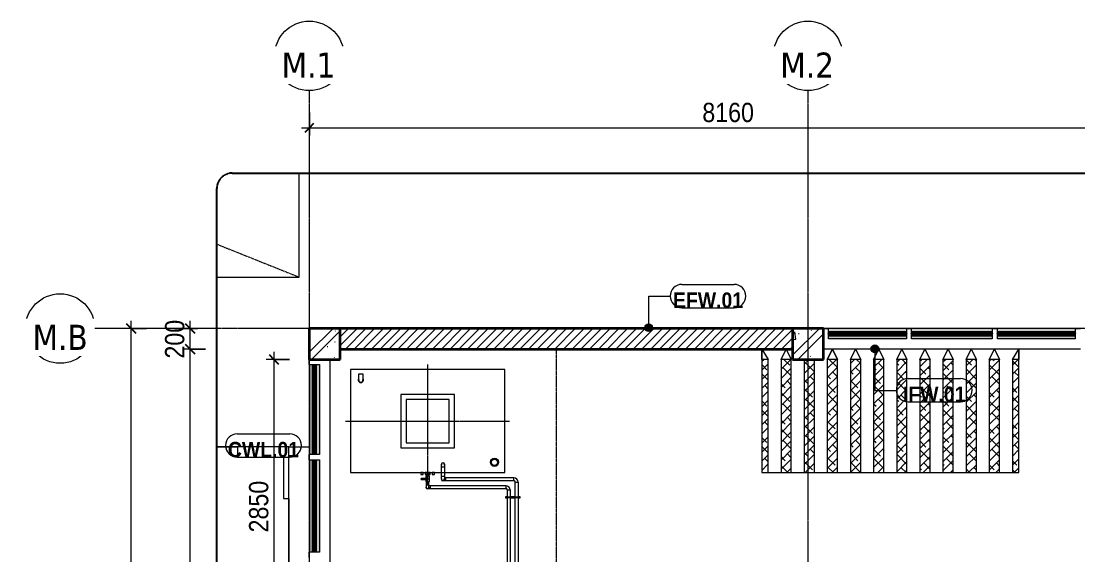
# Model space of a CAD drawing. Header units: millimetres. Extents: x 68650 to 268645, y -2410 to 17645.
# Drawn here: x 68650 to 78928, y 12188 to 17376 of the extents above; entities that cross this region are included whole.
import ezdxf

# ---------------------------------------------------------------- set-up
doc = ezdxf.new("R2010")
doc.units = ezdxf.units.MM
for name, pattern in [('Dash', [6, 3, -3]), ('Dash - Tight', [4.5, 3, -1.5]), ('Grid Line', [22.225, 12.7, -3.175, 3.175, -3.175]), ('Hidden', [7.14375, 4.7625, -2.38125]), ('IMPORT-CENTER2', [28.575, 19.05, -3.175, 3.175, -3.175])]:
    doc.linetypes.add(name, pattern=pattern)
for name, color, linetype, lineweight in [('A-ANNO-DIMS', 211, 'Continuous', 9), ('A-ANNO-DIMS-75', 211, 'Continuous', 9), ('A-ANNO-NOTE', 131, 'Continuous', 9), ('A-DETL-GENF-1', 92, 'Dash - Tight', 18), ('A-DETL-GENF-2', 92, 'Hidden', 25), ('A-FLOR', 192, 'Continuous', 18), ('A-FLOR-OVHD', 1, 'Dash', 18), ('A-GLAZ-CWMG', 51, 'Continuous', 18), ('A-GLAZ-CWMG-1', 51, 'Continuous', 35), ('A-WALL', 113, 'Continuous', 18), ('A-WALL-1', 113, 'Continuous', 35), ('A-WALL-PATT-1', 111, 'Continuous', 18), ('C-PRKG', 70, 'Continuous', 18), ('C-PRKG-HDLN', 70, 'Dash', 18), ('G-IMPT', 8, 'Continuous', 18), ('G-IMPT-1', 8, 'IMPORT-CENTER2', 18), ('M-EQPM', 50, 'Continuous', 18), ('S-COLS', 52, 'Continuous', 18), ('S-COLS-1', 52, 'Continuous', 35), ('S-GRID-1', 1, 'Grid Line', 9), ('S-GRID-IDEN', 1, 'Continuous', 9)]:
    doc.layers.add(name, color=color, linetype=linetype, lineweight=lineweight)
doc.styles.add('Arial_B', font='arialbd.ttf', dxfattribs={"width": 0.9, "height": 150})
doc.styles.add('Tahoma_B', font='tahomabd.ttf', dxfattribs={"height": 243.75})
doc.styles.add('UTM Avo', font='', dxfattribs={"width": 0.9, "height": 187.5})
doc.styles.get('UTM Avo').set_extended_font_data('UTM Avo')
doc.dimstyles.new('1_Dim_chi_tiet_2_5', dxfattribs={"dimscale": 304.8, "dimtxt": 187.368928, "dimasz": 0.295276, "dimexe": 0.246063, "dimexo": 0.0625, "dimgap": 0.024606, "dimtad": 1, "dimdec": 0, "dimrnd": 5, "dimzin": 0, "dimdsep": 46, "dimtxsty": 'UTM Avo', "dimblk1": 'OBLIQUE', "dimblk2": 'OBLIQUE', "dimsah": 1, "dimcen": 0.09, "dimdle": 0.246063, "dimazin": 0, "dimtfac": 1, "dimtdec": 4, "dimtix": 1, "dimtmove": 0, "dimatfit": 3, "dimfxl": 0.492126, "dimfxlon": 1, "dimtvp": 1, "dimtolj": 1, "dimtzin": 0, "dimarcsym": 2})
pattern_1 = [(45, (0, 0), (-44.19417, 44.19417), []), (135, (0, 0), (-132.58252, 44.19417), [156.25, -93.75])]

# ---------------------------------------------------------------- blocks, each defined once
blk = doc.blocks.new('BAI XE PCCC - BAI XE PCCC-1475173-TKCS_NHÀ MÁY PHÁT ĐIỆN - MẶT BẰNG COTE _1_000')
at = {"layer": 'C-PRKG'}
for p, q in [((15000, 0), (15000, 1010)), ((14200, 0), (15000, 0))]:
    blk.add_line(p, q, dxfattribs=at)
at = {"layer": 'C-PRKG-HDLN'}
blk.add_line((14200, 320), (15000, 0), dxfattribs=at)
blk = doc.blocks.new('M_Concrete-Rectangular-Column2 - 300x300-2223046-TKCS_NHÀ MÁY PHÁT ĐIỆN - MẶT BẰNG COTE _1_000')
at = {"layer": 'S-COLS'}
h = blk.add_hatch(dxfattribs=at)
h.set_pattern_fill('FP_2', color=256, style=0, pattern_type=2)
h.set_pattern_definition([(320, (-14238.23, 71602.56), (-47.8174, -546.5526), [57.15, -628.65]), (265, (-14238.2, 71602.56), (573.17, 105.7283), [45.72, -502.92]), (10.451, (-14242.2, 71557), (525.35, -440.8275), [48.57, -534.27]), (316.184, (-14085.8, 71602.56), (-126.1284, -813.2367), [85.725, -942.975]), (6.636, (-14096.3, 71534.8), (742.283, -712.207), [72.855, -801.405]), (261.184, (-14085.8, 71602.6), (742.276, -712.215), [68.58, -754.38]), (291, (-14123.93, 71526.36), (-306.796, -454.8433), [57.15, -628.65]), (236, (-14123.9, 71526.36), (552.564, -185.4063), [45.72, -502.92]), (341.451, (-14149.5, 71488.46), (245.764, -640.251), [48.57, -534.27]), (307.5, (-14238.23, 71602.56), (253.66504, -9.26637), [5.029, -491.795, 5.029, -1010.336]), (307.5, (-14238.23, 71602.56), (253.66504, -9.26637), [-501.853, -505.511, 5.029, -499.796]), (277.5, (-14238.23, 71602.56), (300.5414, -200.4594), [5.029, -286.055, 5.029, -672.77]), (277.5, (-14238.23, 71602.56), (300.5414, -200.4594), [-296.113, -480.365, 5.029, -187.376]), (237.5, (-14238.23, 71772.5), (-17.18643, -406.77284), [5.029, -185.471, 5.029, -589.331, -788.67]), (237.5, (-14238.23, 71772.5), (-17.18643, -406.77284), [-784.86, 5.029, -783.641]), (227.5, (-14238.23, 71848.7), (76.2803, -444.388), [5.029, -242.621, 5.029, -389.687, -560.07]), (227.5, (-14238.23, 71848.7), (76.2803, -444.388), [-642.366, 5.029, -555.041]), (315, (-14238.23, 71602.56), (188.5854, 188.5854), []), (315, (-13952.48, 71602.56), (188.5854, 188.5854), [])])
h.paths.add_polyline_path([(-150, 150), (-150, -150), (150, -150), (150, 150)])
at = {"layer": 'S-COLS-1'}
for p, q in [((150, 150), (-150, 150)), ((-150, 150), (-150, -150)), ((150, -150), (150, 150)), ((-150, -150), (150, -150))]:
    blk.add_line(p, q, dxfattribs=at)
blk = doc.blocks.new('M_Concrete-Rectangular-Column2 - 300x300-V3-TKCS_NHÀ MÁY PHÁT ĐIỆN - MẶT BẰNG COTE _1_000')
at = {"layer": 'S-COLS'}
h = blk.add_hatch(dxfattribs=at)
h.set_pattern_fill('FP_5', color=256, style=0, pattern_type=2)
h.set_pattern_definition([(320, (-14238.23, 76302.56), (-47.8174, -546.5526), [57.15, -628.65]), (265, (-14238.2, 76302.56), (573.17, 105.7283), [45.72, -502.92]), (10.451, (-14242.2, 76257), (525.35, -440.8275), [48.57, -534.27]), (316.184, (-14085.8, 76302.56), (-126.1284, -813.2367), [85.725, -942.975]), (6.636, (-14096.3, 76234.8), (742.283, -712.2074), [72.855, -801.405]), (261.184, (-14085.8, 76302.6), (742.276, -712.215), [68.58, -754.38]), (291, (-14123.93, 76226.36), (-306.796, -454.8433), [57.15, -628.65]), (236, (-14123.9, 76226.36), (552.5638, -185.4063), [45.72, -502.92]), (341.451, (-14149.5, 76188.46), (245.764, -640.2512), [48.57, -534.27]), (307.5, (-14238.23, 76302.56), (253.66504, -9.26637), [5.029, -491.795, 5.029, -1010.336]), (307.5, (-14238.23, 76302.56), (253.66504, -9.26637), [-501.853, -505.511, 5.029, -499.796]), (277.5, (-14238.23, 76302.56), (300.5414, -200.4594), [5.029, -286.055, 5.029, -672.77]), (277.5, (-14238.23, 76302.56), (300.5414, -200.4594), [-296.113, -480.365, 5.029, -187.376]), (237.5, (-14238.23, 76472.5), (-17.18643, -406.77284), [5.029, -185.471, 5.029, -589.331, -788.67]), (237.5, (-14238.23, 76472.5), (-17.18643, -406.77284), [-784.86, 5.029, -783.641]), (227.5, (-14238.23, 76548.7), (76.2803, -444.388), [5.029, -242.621, 5.029, -389.687, -560.07]), (227.5, (-14238.23, 76548.7), (76.2803, -444.388), [-642.366, 5.029, -555.041]), (315, (-14238.23, 76302.56), (188.5854, 188.5854), []), (315, (-13952.48, 76302.56), (188.5854, 188.5854), [])])
h.paths.add_polyline_path([(-150, 150), (-150, -150), (150, -150), (150, 150)])
at = {"layer": 'S-COLS-1'}
for p, q in [((150, 150), (-150, 150)), ((-150, 150), (-150, -150)), ((150, -150), (150, 150)), ((-150, -150), (150, -150))]:
    blk.add_line(p, q, dxfattribs=at)
blk = doc.blocks.new('Rectangular Mullion - 50 x 100mm-V11-TKCS_NHÀ MÁY PHÁT ĐIỆN - MẶT BẰNG COTE _1_000')
at = {"layer": 'A-GLAZ-CWMG'}
h = blk.add_hatch(color=256, dxfattribs=at)
h.paths.add_polyline_path([(71553, 12213), (71553, 13113), (71524, 13113), (71524, 12213)])
h.paths.add_polyline_path([(71482, 12213), (71482, 13113), (71453, 13113), (71453, 12213)])
for p, q in [((71453, 13113), (71482, 13113)), ((71453, 13113), (71453, 12213)), ((71524, 13113), (71553, 13113)), ((71553, 13113), (71553, 12213)), ((71482, 12213), (71453, 12213)), ((71553, 12213), (71524, 12213))]:
    blk.add_line(p, q, dxfattribs=at)
blk = doc.blocks.new('Rectangular Mullion - MULLION LA SACH-2333351-TKCS_NHÀ MÁY PHÁT ĐIỆN - MẶT BẰNG COTE _1_000')
at = {"layer": 'A-GLAZ-CWMG'}
for p, q in [((71504, 10063), (71517, 10063)), ((71517, 10063), (71517, 10063)), ((71517, 10063), (71524, 10063)), ((71517, 9163), (71517, 10063)), ((71524, 9163), (71524, 10063)), ((71517, 9163), (71504, 9163)), ((71524, 9163), (71517, 9163)), ((71517, 9163), (71517, 9163))]:
    blk.add_line(p, q, dxfattribs=at)
blk = doc.blocks.new('Rectangular Mullion - MULLION LA SACH-V13-TKCS_NHÀ MÁY PHÁT ĐIỆN - MẶT BẰNG COTE _1_000')
at = {"layer": 'A-GLAZ-CWMG'}
blk.add_hatch(color=256, dxfattribs=at).paths.add_polyline_path([(71504, 9163), (71504, 10063), (71502, 10063), (71502, 9163)])
for p, q in [((71482, 10063), (71482, 10063)), ((71482, 10063), (71502, 10063)), ((71482, 9163), (71482, 10063)), ((71482, 9163), (71482, 10063)), ((71502, 9163), (71482, 9163)), ((71482, 9163), (71482, 9163))]:
    blk.add_line(p, q, dxfattribs=at)
at = {"layer": 'A-GLAZ-CWMG-1'}
for p, q in [((71504, 10063), (71502, 10063)), ((71502, 10063), (71502, 9163)), ((71504, 9163), (71504, 10063)), ((71502, 9163), (71504, 9163))]:
    blk.add_line(p, q, dxfattribs=at)
blk = doc.blocks.new('Rectangular Mullion - 50 x 100mm-V14-TKCS_NHÀ MÁY PHÁT ĐIỆN - MẶT BẰNG COTE _1_000')
at = {"layer": 'A-GLAZ-CWMG'}
h = blk.add_hatch(color=256, dxfattribs=at)
h.paths.add_polyline_path([(71524, 11288), (71553, 11288), (71553, 12163), (71524, 12163), (71524, 11562)])
h.paths.add_polyline_path([(71482, 11288), (71482, 12163), (71453, 12163), (71453, 11288)])
for p, q in [((71453, 12163), (71482, 12163)), ((71453, 12163), (71453, 11288)), ((71524, 12163), (71553, 12163)), ((71553, 12163), (71553, 11288)), ((71482, 11288), (71453, 11288)), ((71553, 11288), (71524, 11288))]:
    blk.add_line(p, q, dxfattribs=at)
blk = doc.blocks.new('Rectangular Mullion - MULLION LA SACH-2333350-TKCS_NHÀ MÁY PHÁT ĐIỆN - MẶT BẰNG COTE _1_000')
at = {"layer": 'A-GLAZ-CWMG'}
for p, q in [((71504, 9113), (71517, 9113)), ((71517, 9113), (71517, 9113)), ((71517, 9113), (71524, 9113)), ((71517, 8238), (71517, 9113)), ((71524, 8238), (71524, 9113)), ((71517, 8238), (71504, 8238)), ((71524, 8238), (71517, 8238)), ((71517, 8238), (71517, 8238))]:
    blk.add_line(p, q, dxfattribs=at)
blk = doc.blocks.new('Rectangular Mullion - MULLION LA SACH-V12-TKCS_NHÀ MÁY PHÁT ĐIỆN - MẶT BẰNG COTE _1_000')
at = {"layer": 'A-GLAZ-CWMG'}
blk.add_hatch(color=256, dxfattribs=at).paths.add_polyline_path([(71504, 8238), (71504, 9113), (71502, 9113), (71502, 8238)])
for p, q in [((71482, 9113), (71482, 9113)), ((71482, 9113), (71502, 9113)), ((71482, 8238), (71482, 9113)), ((71482, 8238), (71482, 9113)), ((71502, 8238), (71482, 8238)), ((71482, 8238), (71482, 8238))]:
    blk.add_line(p, q, dxfattribs=at)
at = {"layer": 'A-GLAZ-CWMG-1'}
for p, q in [((71504, 9113), (71502, 9113)), ((71502, 9113), (71502, 8238)), ((71504, 8238), (71504, 9113)), ((71502, 8238), (71504, 8238))]:
    blk.add_line(p, q, dxfattribs=at)
blk = doc.blocks.new('xe oto1 - xe oto-612721-TKCS_NHÀ MÁY PHÁT ĐIỆN - MẶT BẰNG COTE _1_000')
at = {"layer": 'C-PRKG'}
for p, q in [((-2000, 5000), (-2500, 5000)), ((-2500, 5000), (-2500, 4500)), ((-2500, 5000), (-2500, 0)), ((-1800, 5000), (-2500, 5000)), ((-2450, 4500), (-2450, 4950)), ((-2450, 4950), (-2000, 4950)), ((-2000, 4950), (-2000, 5000)), ((-2500, 4500), (-2450, 4500)), ((-2500, 500), (-2500, 4500)), ((-2500, 4500), (-2500, 500)), ((-2050, 4170), (-2050, 4050)), ((-2050, 4170), (-2050, 4050)), ((-1800, 4050), (-2300, 4050)), ((-2300, 4050), (-2300, 3950)), ((-2300, 4000), (-2380, 4000)), ((-2300, 4000), (-2380, 4000)), ((-2300, 3950), (-1800, 3950)), ((-2050, 3950), (-2050, 3820)), ((-2050, 3950), (-2050, 3820)), ((-2450, 500), (-2500, 500)), ((-2500, 500), (-2500, 0)), ((-2450, 100), (-2450, 500)), ((-2500, 0), (-2000, 0)), ((-2500, 0), (-1800, 0)), ((-2000, 100), (-2450, 100)), ((-2000, 0), (-2000, 100))]:
    blk.add_line(p, q, dxfattribs=at)
blk = doc.blocks.new('Rectangular Mullion - 50 x 100mm-2492467-TKCS_NHÀ MÁY PHÁT ĐIỆN - MẶT BẰNG COTE _1_000')
at = {"layer": 'A-GLAZ-CWMG'}
h = blk.add_hatch(color=256, dxfattribs=at)
h.paths.add_polyline_path([(77261, 14288), (77261, 14317), (76503, 14317), (76503, 14288)])
h.paths.add_polyline_path([(77261, 14359), (77261, 14388), (76503, 14388), (76503, 14359)])
for p, q in [((76503, 14359), (76503, 14388)), ((77261, 14388), (76503, 14388)), ((76503, 14288), (76503, 14317)), ((77261, 14288), (76503, 14288)), ((77261, 14388), (77261, 14359)), ((77261, 14317), (77261, 14288))]:
    blk.add_line(p, q, dxfattribs=at)
blk = doc.blocks.new('Rectangular Mullion - 50 x 100mm-2492468-TKCS_NHÀ MÁY PHÁT ĐIỆN - MẶT BẰNG COTE _1_000')
at = {"layer": 'A-GLAZ-CWMG'}
h = blk.add_hatch(color=256, dxfattribs=at)
h.paths.add_polyline_path([(78094, 14288), (78094, 14317), (77311, 14317), (77311, 14288), (77937, 14288)])
h.paths.add_polyline_path([(77937, 14359), (78094, 14359), (78094, 14388), (77311, 14388), (77311, 14359)])
for p, q in [((77311, 14359), (77311, 14388)), ((78094, 14388), (77311, 14388)), ((77311, 14288), (77311, 14317)), ((78094, 14288), (77311, 14288)), ((78094, 14388), (78094, 14359)), ((78094, 14317), (78094, 14288))]:
    blk.add_line(p, q, dxfattribs=at)
blk = doc.blocks.new('Rectangular Mullion - MULLION LA SACH-2492469-TKCS_NHÀ MÁY PHÁT ĐIỆN - MẶT BẰNG COTE _1_000')
at = {"layer": 'A-GLAZ-CWMG'}
for p, q in [((76503, 14323), (76503, 14337)), ((76503, 14317), (76503, 14323)), ((76503, 14323), (76503, 14323)), ((76503, 14323), (77261, 14323)), ((76503, 14317), (77261, 14317)), ((77261, 14337), (77261, 14323)), ((77261, 14323), (77261, 14323)), ((77261, 14323), (77261, 14317))]:
    blk.add_line(p, q, dxfattribs=at)
blk = doc.blocks.new('Rectangular Mullion - MULLION LA SACH-2492470-TKCS_NHÀ MÁY PHÁT ĐIỆN - MẶT BẰNG COTE _1_000')
at = {"layer": 'A-GLAZ-CWMG'}
for p, q in [((77311, 14323), (77311, 14337)), ((77311, 14317), (77311, 14323)), ((77311, 14323), (77311, 14323)), ((77311, 14323), (78094, 14323)), ((77311, 14317), (78094, 14317)), ((78094, 14337), (78094, 14323)), ((78094, 14323), (78094, 14323)), ((78094, 14323), (78094, 14317))]:
    blk.add_line(p, q, dxfattribs=at)
blk = doc.blocks.new('Rectangular Mullion - MULLION LA SACH-V18-TKCS_NHÀ MÁY PHÁT ĐIỆN - MẶT BẰNG COTE _1_000')
at = {"layer": 'A-GLAZ-CWMG'}
blk.add_hatch(color=256, dxfattribs=at).paths.add_polyline_path([(77261, 14337), (77261, 14339), (76503, 14339), (76503, 14337)])
for p, q in [((76503, 14359), (77261, 14359)), ((76503, 14359), (77261, 14359)), ((76503, 14339), (76503, 14359)), ((76503, 14359), (76503, 14359)), ((77261, 14359), (77261, 14359)), ((77261, 14359), (77261, 14339))]:
    blk.add_line(p, q, dxfattribs=at)
at = {"layer": 'A-GLAZ-CWMG-1'}
for p, q in [((77261, 14339), (76503, 14339)), ((76503, 14339), (76503, 14337)), ((76503, 14337), (77261, 14337)), ((77261, 14337), (77261, 14339))]:
    blk.add_line(p, q, dxfattribs=at)
blk = doc.blocks.new('Rectangular Mullion - MULLION LA SACH-V19-TKCS_NHÀ MÁY PHÁT ĐIỆN - MẶT BẰNG COTE _1_000')
at = {"layer": 'A-GLAZ-CWMG'}
blk.add_hatch(color=256, dxfattribs=at).paths.add_polyline_path([(78094, 14337), (78094, 14339), (77311, 14339), (77311, 14337), (77937, 14337)])
for p, q in [((77311, 14359), (78094, 14359)), ((77311, 14359), (78094, 14359)), ((77311, 14339), (77311, 14359)), ((77311, 14359), (77311, 14359)), ((78094, 14359), (78094, 14359)), ((78094, 14359), (78094, 14339))]:
    blk.add_line(p, q, dxfattribs=at)
at = {"layer": 'A-GLAZ-CWMG-1'}
for p, q in [((78094, 14339), (77311, 14339)), ((77311, 14339), (77311, 14337)), ((77311, 14337), (78094, 14337)), ((78094, 14337), (78094, 14339))]:
    blk.add_line(p, q, dxfattribs=at)
blk = doc.blocks.new('TKCS_MAY PHAT DIEN_251105 - TKCS_XREF_260106_MAY PHAT DIEN_dwg_bon dau 2 m3 mb-2491701-TKCS_NHÀ MÁY PHÁT ĐIỆN - MẶT BẰNG COTE _1_000')
at = {"layer": 'G-IMPT'}
h = blk.add_hatch(dxfattribs=at)
h.set_pattern_fill('FP_12', color=256, style=0, pattern_type=2)
h.set_pattern_definition([(0, (60765.254, -105709.217), (7.938, 7.938), [7.938, -7.938])])
h.paths.add_polyline_path([(-44832, 15593), (-44832, 15613), (-44882, 15613), (-44882, 15593)])
at = {"layer": 'G-IMPT', "flags": 128}
for points in [[(-45607, 15613), (-44107, 15613), (-44107, 16613), (-45607, 16613)], [(-45117, 15853), (-44597, 15853), (-44597, 16373), (-45117, 16373)], [(-45067, 15903), (-44647, 15903), (-44647, 16323), (-45067, 16323)], [(-44902, 15613), (-44922, 15613), (-44922, 15593), (-44902, 15593)], [(-44832, 15613), (-44882, 15613), (-44882, 15593), (-44832, 15593)], [(-44792, 15613), (-44812, 15613), (-44812, 15593), (-44792, 15593)]]:
    blk.add_lwpolyline(points, close=True, dxfattribs=at)
blk.add_lwpolyline([(-45528, 16513), (-45528, 16573), (-45486, 16573), (-45486, 16513)], dxfattribs=at)
at = {"layer": 'G-IMPT'}
for radius in [40, 30]:
    blk.add_circle((-44207, 15713), radius, dxfattribs=at)
for radius, start, end in [(26, 143.8711, 36.1289), (21, 180, 0)]:
    blk.add_arc((-45507, 16513), radius, start, end, dxfattribs=at)
at = {"layer": 'G-IMPT-1'}
for p, q in [((-44857, 16663), (-44857, 15563)), ((-45657, 16113), (-44057, 16113))]:
    blk.add_line(p, q, dxfattribs=at)
blk = doc.blocks.new('TKCS_MAY PHAT DIEN_251105 - TKCS_XREF_260106_MAY PHAT DIEN_dwg_tieu am gio ra mb-V7-TKCS_NHÀ MÁY PHÁT ĐIỆN - MẶT BẰNG COTE _1_000')
at = {"layer": 'G-IMPT'}
h = blk.add_hatch(dxfattribs=at)
h.set_pattern_fill('FP_9', color=256, style=0, pattern_type=2)
h.set_pattern_definition(pattern_1)
h.paths.add_polyline_path([(-15524, 38967), (-15587, 38967), (-15587, 37867), (-15524, 37867)])
h = blk.add_hatch(dxfattribs=at)
h.set_pattern_fill('FP_9', color=256, style=0, pattern_type=2)
h.set_pattern_definition(pattern_1)
h.paths.add_polyline_path([(-15399, 38967), (-15399, 37867), (-15299, 37867), (-15299, 38967)])
h = blk.add_hatch(dxfattribs=at)
h.set_pattern_fill('FP_9', color=256, style=0, pattern_type=2)
h.set_pattern_definition(pattern_1)
h.paths.add_polyline_path([(-15171, 38967), (-15174, 38967), (-15174, 37867), (-15074, 37867), (-15074, 38967)])
h = blk.add_hatch(dxfattribs=at)
h.set_pattern_fill('FP_9', color=256, style=0, pattern_type=2)
h.set_pattern_definition(pattern_1)
h.paths.add_polyline_path([(-14849, 38967), (-14949, 38967), (-14949, 37867), (-14849, 37867)])
h = blk.add_hatch(dxfattribs=at)
h.set_pattern_fill('FP_9', color=256, style=0, pattern_type=2)
h.set_pattern_definition(pattern_1)
h.paths.add_polyline_path([(-14624, 38967), (-14724, 38967), (-14724, 37867), (-14624, 37867)])
h = blk.add_hatch(dxfattribs=at)
h.set_pattern_fill('FP_9', color=256, style=0, pattern_type=2)
h.set_pattern_definition(pattern_1)
h.paths.add_polyline_path([(-14399, 38967), (-14499, 38967), (-14499, 37867), (-14399, 37867)])
h = blk.add_hatch(dxfattribs=at)
h.set_pattern_fill('FP_9', color=256, style=0, pattern_type=2)
h.set_pattern_definition(pattern_1)
h.paths.add_polyline_path([(-14274, 38967), (-14274, 37867), (-14174, 37867), (-14174, 38967)])
h = blk.add_hatch(dxfattribs=at)
h.set_pattern_fill('FP_9', color=256, style=0, pattern_type=2)
h.set_pattern_definition(pattern_1)
h.paths.add_polyline_path([(-13949, 38967), (-14049, 38967), (-14049, 37867), (-13949, 37867)])
h = blk.add_hatch(dxfattribs=at)
h.set_pattern_fill('FP_9', color=256, style=0, pattern_type=2)
h.set_pattern_definition(pattern_1)
h.paths.add_polyline_path([(-13724, 38967), (-13824, 38967), (-13824, 37867), (-13724, 37867)])
h = blk.add_hatch(dxfattribs=at)
h.set_pattern_fill('FP_9', color=256, style=0, pattern_type=2)
h.set_pattern_definition(pattern_1)
h.paths.add_polyline_path([(-13499, 38967), (-13599, 38967), (-13599, 37867), (-13499, 37867)])
h = blk.add_hatch(dxfattribs=at)
h.set_pattern_fill('FP_9', color=256, style=0, pattern_type=2)
h.set_pattern_definition(pattern_1)
h.paths.add_polyline_path([(-13274, 38967), (-13374, 38967), (-13374, 37867), (-13274, 37867)])
h = blk.add_hatch(dxfattribs=at)
h.set_pattern_fill('FP_9', color=256, style=0, pattern_type=2)
h.set_pattern_definition(pattern_1)
h.paths.add_polyline_path([(-13087, 38967), (-13149, 38967), (-13149, 37867), (-13087, 37867)])
blk.add_line((-13599, 38967), (-13599, 37867), dxfattribs=at)
at = {"layer": 'G-IMPT', "flags": 128}
for points in [[(-15587, 38967), (-15587, 37867), (-15524, 37867), (-15524, 38967)], [(-15399, 38967), (-15399, 37867), (-15299, 37867), (-15299, 38967)], [(-15174, 38967), (-15174, 37867), (-15074, 37867), (-15074, 38967)], [(-14949, 38967), (-14949, 37867), (-14849, 37867), (-14849, 38967)], [(-14724, 38967), (-14724, 37867), (-14624, 37867), (-14624, 38967)], [(-14499, 38967), (-14499, 37867), (-14399, 37867), (-14399, 38967)], [(-14274, 38967), (-14274, 37867), (-14174, 37867), (-14174, 38967)], [(-14049, 38967), (-14049, 37867), (-13949, 37867), (-13949, 38967)], [(-13824, 38967), (-13824, 37867), (-13724, 37867), (-13724, 38967), (-13824, 38967), (-13824, 37867), (-13724, 37867), (-13724, 38967)], [(-13374, 38967), (-13374, 37867), (-13274, 37867), (-13274, 38967)], [(-13149, 38967), (-13149, 37867), (-13087, 37867), (-13087, 38967)], [(-13824, 37867), (-13774, 37767), (-13724, 37867), (-13774, 37767)]]:
    blk.add_lwpolyline(points, close=True, dxfattribs=at)
for points in [[(-13087, 37767), (-13087, 38967), (-15587, 38967), (-15587, 37767)], [(-13499, 37867), (-13499, 38967), (-13599, 38967), (-13599, 37867)], [(-13499, 37867), (-13499, 38967), (-13599, 38967)], [(-15524, 37867), (-15587, 37767), (-15587, 37867)], [(-15299, 37867), (-15349, 37767), (-15399, 37867)], [(-15074, 37867), (-15124, 37767), (-15174, 37867)], [(-14849, 37867), (-14899, 37767), (-14949, 37867)], [(-14624, 37867), (-14674, 37767), (-14724, 37867)], [(-14399, 37867), (-14449, 37767), (-14499, 37867)], [(-14174, 37867), (-14224, 37767), (-14274, 37867)], [(-13949, 37867), (-13999, 37767), (-14049, 37867)], [(-13274, 37867), (-13324, 37767), (-13374, 37867)], [(-13087, 37867), (-13087, 37767), (-13149, 37867)]]:
    blk.add_lwpolyline(points, dxfattribs=at)
blk = doc.blocks.new('TKCS_MAY PHAT DIEN_251105 - TKCS_XREF_260106_MAY PHAT DIEN_dwg_do od-2491702-TKCS_NHÀ MÁY PHÁT ĐIỆN - MẶT BẰNG COTE _1_000')
at = {"layer": 'G-IMPT'}
for p, q in [((-9117, 21087), (-9117, 21037)), ((-9101, 21037), (-9101, 21087))]:
    blk.add_line(p, q, dxfattribs=at)
at = {"layer": 'G-IMPT', "flags": 128}
for points in [[(-9101, 21114), (-9101, 21130), (-9117, 21130), (-9117, 21114)], [(-9117, 21010), (-9117, 20994), (-9101, 20994), (-9101, 21010)]]:
    blk.add_lwpolyline(points, dxfattribs=at)
for points in [[(-9105, 21122), (-9113, 21122), (-9113, 21079), (-9105, 21079)], [(-9113, 21002), (-9105, 21002), (-9105, 21045), (-9113, 21045)]]:
    blk.add_lwpolyline(points, close=True, dxfattribs=at)
blk = doc.blocks.new('TKCS_MAY PHAT DIEN_251105 - TKCS_XREF_260106_MAY PHAT DIEN_dwg-2491693-TKCS_NHÀ MÁY PHÁT ĐIỆN - MẶT BẰNG COTE _1_000')
at = {"layer": 'G-IMPT'}
for p, q in [((305246, 75867), (305246, 76012)), ((305273, 75985), (305246, 75985)), ((305273, 76012), (305273, 75867)), ((305050, 75877), (305109, 75877)), ((305050, 75864), (305109, 75864)), ((305096, 75912), (305096, 75896)), ((305109, 75806), (305109, 75912)), ((305123, 75912), (305123, 75896)), ((305273, 75894), (305246, 75894)), ((305286, 75854), (305286, 75881)), ((305136, 75804), (305136, 75777))]:
    blk.add_line(p, q, dxfattribs=at)
at = {"layer": 'G-IMPT', "flags": 128}
for points in [[(305091, 75864), (305091, 75844), (305128, 75844), (305128, 75896), (305091, 75896), (305091, 75877)], [(305268, 75854), (305949, 75854), (305949, 75881), (305273, 75881)], [(305096, 75844), (305096, 75817), (305123, 75817), (305123, 75844)], [(305123, 75790), (305123, 75817), (305096, 75817), (305096, 75790)], [(305118, 75777), (305872, 75777), (305872, 75804), (305123, 75804)], [(305885, 72375), (305885, 75763), (305912, 75763), (305912, 72375)], [(305962, 72452), (305962, 75840), (305989, 75840), (305989, 72452)]]:
    blk.add_lwpolyline(points, dxfattribs=at)
at = {"layer": 'G-IMPT'}
blk.add_circle((305109, 75870), 3.6, dxfattribs=at)
for centre, radius, start, end in [((305259, 76012), 16, 327.5383, 212.4617), ((305259, 76012), 13.5, 0, 180), ((305050, 75870), 6.6, 90, 270), ((305109, 75870), 6.6, 270, 90), ((305259, 75867), 16, 147.5383, 32.4617), ((305259, 75867), 13.5, 180, 0), ((305949, 75840), 40.5, 0, 90), ((305949, 75840), 13.5, 0, 90), ((305109, 75790), 15.9, 148.2117, 31.7883), ((305109, 75790), 13.5, 180, 0), ((305872, 75763), 40.5, 0, 90), ((305872, 75763), 13.5, 0, 90)]:
    blk.add_arc(centre, radius, start, end, dxfattribs=at)
at = {"rotation": 180}
blk.add_blockref('TKCS_MAY PHAT DIEN_251105 - TKCS_XREF_260106_MAY PHAT DIEN_dwg_tieu am gio ra mb-V7-TKCS_NHÀ MÁY PHÁT ĐIỆN - MẶT BẰNG COTE _1_000', (295273, 114899), dxfattribs=at)
blk.add_blockref('TKCS_MAY PHAT DIEN_251105 - TKCS_XREF_260106_MAY PHAT DIEN_dwg_bon dau 2 m3 mb-2491701-TKCS_NHÀ MÁY PHÁT ĐIỆN - MẶT BẰNG COTE _1_000', (349967, 60319))
at = {"extrusion": (0, 0, -1), "zscale": -1, "rotation": 270}
blk.add_blockref('TKCS_MAY PHAT DIEN_251105 - TKCS_XREF_260106_MAY PHAT DIEN_dwg_do od-2491702-TKCS_NHÀ MÁY PHÁT ĐIỆN - MẶT BẰNG COTE _1_000', (-327000, 66582), dxfattribs=at)
blk = doc.blocks.new('TKCS_MAY PHAT DIEN_251105 - MÁY PHÁT ĐIỂN-596403-TKCS_NHÀ MÁY PHÁT ĐIỆN - MẶT BẰNG COTE _1_000')
blk.add_blockref('TKCS_MAY PHAT DIEN_251105 - TKCS_XREF_260106_MAY PHAT DIEN_dwg-2491693-TKCS_NHÀ MÁY PHÁT ĐIỆN - MẶT BẰNG COTE _1_000', (-303959, -77332))
blk = doc.blocks.new('BORDER VIEW - BORDER VIEW-2360910-TKCS_NHÀ MÁY PHÁT ĐIỆN - MẶT BẰNG COTE _1_000')
at = {"layer": 'A-DETL-GENF-2'}
for p, q in [((150, 8510), (19955, 8510)), ((0, 150), (0, 8360))]:
    blk.add_line(p, q, dxfattribs=at)
blk.add_arc((150, 8360), 150, 90, 180, dxfattribs=at)
blk = doc.blocks.new('Grid - M_Grid Head - Circle-353313-TKCS_NHÀ MÁY PHÁT ĐIỆN - MẶT BẰNG COTE _1_000')
at = {"layer": 'S-GRID-IDEN'}
blk.add_circle((0, 0), 4.5, dxfattribs=at)
blk = doc.blocks.new('DIMBLOCK5-TKCS_NHÀ MÁY PHÁT ĐIỆN - MẶT BẰNG COTE _1_000')
at = {"layer": 'A-ANNO-DIMS-75'}
for p, q in [((71453, 16488), (71453, 16263)), ((71453, 16338), (71453, 16488)), ((79612, 16188), (79612, 16413)), ((71378, 16338), (79612, 16338)), ((79612, 16338), (79612, 16188))]:
    blk.add_line(p, q, dxfattribs=at)
at = {"layer": 'A-ANNO-DIMS-75', "lineweight": 25}
for p, q in [((71453, 16338), (71498, 16383)), ((79612, 16338), (79657, 16383)), ((71453, 16338), (71408, 16293)), ((79612, 16338), (79567, 16293))]:
    blk.add_line(p, q, dxfattribs=at)
at = {"layer": 'A-ANNO-DIMS-75', "color": 0, "insert": (75275, 16582), "char_height": 187.5, "width": 616.24, "attachment_point": 1, "line_spacing_factor": 1.110334, "style": 'UTM Avo'}
blk.add_mtext('8160', dxfattribs=at)
blk = doc.blocks.new('_Oblique')
at = {"color": 0, "linetype": 'ByBlock', "lineweight": -2}
blk.add_line((-0.5, -0.5), (0.5, 0.5), dxfattribs=at)
blk = doc.blocks.new('DIMBLOCK9-TKCS_NHÀ MÁY PHÁT ĐIỆN - MẶT BẰNG COTE _1_000')
at = {"layer": 'A-ANNO-DIMS-75'}
for p, q in [((70443, 14188), (70218, 14188)), ((70293, 8088), (70293, 14188)), ((70293, 14188), (70443, 14188)), ((70143, 8088), (70368, 8088)), ((70293, 8088), (70143, 8088))]:
    blk.add_line(p, q, dxfattribs=at)
at = {"layer": 'A-ANNO-DIMS-75', "lineweight": 25}
for p, q in [((70293, 14188), (70248, 14233)), ((70293, 14188), (70338, 14143)), ((70293, 8088), (70248, 8133)), ((70293, 8088), (70338, 8043))]:
    blk.add_line(p, q, dxfattribs=at)
at = {"layer": 'A-ANNO-DIMS-75', "color": 0, "insert": (70049, 10881), "char_height": 187.5, "width": 616.24, "attachment_point": 1, "rotation": 90, "line_spacing_factor": 1.110334, "style": 'UTM Avo'}
blk.add_mtext('6100', dxfattribs=at)
blk = doc.blocks.new('DIMBLOCK10-TKCS_NHÀ MÁY PHÁT ĐIỆN - MẶT BẰNG COTE _1_000')
at = {"layer": 'A-ANNO-DIMS-75', "lineweight": 25}
for p, q in [((70293, 14388), (70248, 14433)), ((70293, 14388), (70338, 14343)), ((70293, 14188), (70248, 14233)), ((70293, 14188), (70338, 14143))]:
    blk.add_line(p, q, dxfattribs=at)
at = {"layer": 'A-ANNO-DIMS-75'}
for p, q in [((70293, 14188), (70293, 14463)), ((70143, 14388), (70368, 14388)), ((70293, 14388), (70143, 14388)), ((70443, 14188), (70218, 14188)), ((70293, 14188), (70443, 14188))]:
    blk.add_line(p, q, dxfattribs=at)
at = {"layer": 'A-ANNO-DIMS-75', "color": 0, "insert": (70049, 14096), "char_height": 187.5, "width": 462.18, "attachment_point": 1, "rotation": 90, "line_spacing_factor": 1.110334, "style": 'UTM Avo'}
blk.add_mtext('200', dxfattribs=at)
blk = doc.blocks.new('DIMBLOCK11-TKCS_NHÀ MÁY PHÁT ĐIỆN - MẶT BẰNG COTE _1_000')
at = {"layer": 'A-ANNO-DIMS-75', "lineweight": 25}
for p, q in [((69719, 14388), (69674, 14433)), ((69719, 14388), (69764, 14343)), ((69719, 7888), (69674, 7933)), ((69719, 7888), (69764, 7843))]:
    blk.add_line(p, q, dxfattribs=at)
at = {"layer": 'A-ANNO-DIMS-75'}
for p, q in [((69719, 7813), (69719, 14463)), ((69869, 14388), (69644, 14388)), ((69719, 14388), (69869, 14388)), ((69869, 7888), (69644, 7888)), ((69719, 7888), (69869, 7888))]:
    blk.add_line(p, q, dxfattribs=at)
at = {"layer": 'A-ANNO-DIMS-75', "color": 0, "insert": (69476, 10881), "char_height": 187.5, "width": 616.24, "attachment_point": 1, "rotation": 90, "line_spacing_factor": 1.110334, "style": 'UTM Avo'}
blk.add_mtext('6500', dxfattribs=at)
blk = doc.blocks.new('DIMBLOCK12-TKCS_NHÀ MÁY PHÁT ĐIỆN - MẶT BẰNG COTE _1_000')
at = {"layer": 'A-ANNO-DIMS-75'}
for p, q in [((71259, 14088), (71034, 14088)), ((71109, 14163), (71109, 11163)), ((71109, 14088), (71259, 14088)), ((71259, 11238), (71034, 11238)), ((71109, 11238), (71259, 11238))]:
    blk.add_line(p, q, dxfattribs=at)
at = {"layer": 'A-ANNO-DIMS-75', "lineweight": 25}
for p, q in [((71109, 14088), (71064, 14133)), ((71109, 14088), (71154, 14043)), ((71109, 11238), (71064, 11283)), ((71109, 11238), (71154, 11193))]:
    blk.add_line(p, q, dxfattribs=at)
at = {"layer": 'A-ANNO-DIMS-75', "color": 0, "insert": (70866, 12406), "char_height": 187.5, "width": 616.24, "attachment_point": 1, "rotation": 90, "line_spacing_factor": 1.110334, "style": 'UTM Avo'}
blk.add_mtext('2850', dxfattribs=at)
blk = doc.blocks.new('NCV_GHI CHU VAT LIEU HOAN THIEN - NCV_GHI CHU VAT LIEU HOAN THIEN-2360914-TKCS_NHÀ MÁY PHÁT ĐIỆN - MẶT BẰNG COTE _1_000')
at = {"layer": 'A-ANNO-NOTE'}
for p, q in [((-3.37, 1.49), (3.43, 1.49)), ((-3.37, -1.52), (3.43, -1.52))]:
    blk.add_line(p, q, dxfattribs=at)
for centre, start, end in [((-3.37, -0.01), 90, 270), ((3.43, -0.01), 270, 90)]:
    blk.add_arc(centre, 1.51, start, end, dxfattribs=at)

msp = doc.modelspace()

# ---------------------------------------------------------------- hatches: boundary and pattern name
at = {"layer": 'A-ANNO-NOTE'}
h = msp.add_hatch(color=256, dxfattribs=at)
edge = h.paths.add_edge_path()
edge.add_arc((74753.3, 14395.4), 37.5, 0, 360)
h = msp.add_hatch(color=256, dxfattribs=at)
edge = h.paths.add_edge_path()
edge.add_arc((76953.2, 14191.1), 37.5, 0, 360)
at = {"layer": 'A-WALL-PATT-1'}
h = msp.add_hatch(dxfattribs=at)
h.set_pattern_fill('FP_8', color=256, style=0, pattern_type=2)
h.set_pattern_definition([(45, (0, 0), (-42.426407, 42.426407), [])])
h.paths.add_polyline_path([(76152.6, 14188.2), (76152.6, 14388.2), (71752.6, 14388.2), (71752.6, 14188.2), (75382.9, 14188.2)])

# ---------------------------------------------------------------- linework, layer by layer
at = {"layer": 'A-ANNO-NOTE'}
for p, q in [((74753.3, 14702.1), (74962.3, 14702.1)), ((74753.3, 14395.4), (74753.3, 14702.1)), ((76953.2, 14191.1), (76953.2, 13787.1)), ((76953.2, 13787.1), (77162.2, 13787.1))]:
    msp.add_line(p, q, dxfattribs=at)
for centre in [(74753.3, 14395.4), (76953.2, 14191.1)]:
    msp.add_circle(centre, 37.5, dxfattribs=at)
at = {"layer": 'A-FLOR'}
for p, q in [((70552.6, 13236.9), (70752.6, 13236.9)), ((71252.6, 13236.9), (71452.6, 13236.9))]:
    msp.add_line(p, q, dxfattribs=at)
at = {"layer": 'A-FLOR-OVHD'}
msp.add_line((73852.6, 14188.2), (73852.6, 8088.2), dxfattribs=at)
at = {"layer": 'A-WALL'}
for p, q in [((76452.6, 14388.2), (76502.6, 14388.2)), ((77260.9, 14388.2), (77310.9, 14388.2)), ((78094.2, 14388.2), (78144.2, 14388.2)), ((78902.6, 14388.2), (78952.6, 14388.2)), ((78952.6, 14188.2), (76452.6, 14188.2)), ((71452.6, 14038.2), (71452.6, 14088.2)), ((71652.6, 14088.2), (71652.6, 11238.2)), ((71452.6, 13113.2), (71452.6, 13163.2)), ((71452.6, 12163.2), (71452.6, 12213.2))]:
    msp.add_line(p, q, dxfattribs=at)
at = {"layer": 'A-WALL-1'}
for p, q in [((76152.6, 14388.2), (71752.6, 14388.2)), ((71752.6, 14188.2), (76152.6, 14188.2))]:
    msp.add_line(p, q, dxfattribs=at)
at = {"layer": 'S-GRID-1'}
for p, q in [((71452.6, 16700.5), (71452.6, 14825.5)), ((76302.6, 16700.5), (76302.6, 14825.5)), ((71452.6, 14825.5), (71452.6, 8213.8)), ((76302.6, 14825.5), (76302.6, 8213.8)), ((89635.6, 14388.2), (71241.5, 14388.2))]:
    msp.add_line(p, q, dxfattribs=at)

# ---------------------------------------------------------------- block references
at = {"layer": 'A-ANNO-NOTE', "xscale": 75, "yscale": 75, "zscale": 75}
for p in [(75328.2, 14704.2), (77528.2, 13789.2), (71004.7, 13252.1)]:
    msp.add_blockref('NCV_GHI CHU VAT LIEU HOAN THIEN - NCV_GHI CHU VAT LIEU HOAN THIEN-2360914-TKCS_NHÀ MÁY PHÁT ĐIỆN - MẶT BẰNG COTE _1_000', p, dxfattribs=at)
at = {"layer": 'A-DETL-GENF-1'}
msp.add_blockref('BORDER VIEW - BORDER VIEW-2360910-TKCS_NHÀ MÁY PHÁT ĐIỆN - MẶT BẰNG COTE _1_000', (70552.6, 7388.2), dxfattribs=at)
at = {"layer": 'A-GLAZ-CWMG'}
for name, p in [('Rectangular Mullion - 50 x 100mm-2492467-TKCS_NHÀ MÁY PHÁT ĐIỆN - MẶT BẰNG COTE _1_000', (0, 0)), ('Rectangular Mullion - MULLION LA SACH-V18-TKCS_NHÀ MÁY PHÁT ĐIỆN - MẶT BẰNG COTE _1_000', (0, 0)), ('Rectangular Mullion - MULLION LA SACH-2492469-TKCS_NHÀ MÁY PHÁT ĐIỆN - MẶT BẰNG COTE _1_000', (0, 0)), ('Rectangular Mullion - 50 x 100mm-2492468-TKCS_NHÀ MÁY PHÁT ĐIỆN - MẶT BẰNG COTE _1_000', (0, 0)), ('Rectangular Mullion - MULLION LA SACH-V19-TKCS_NHÀ MÁY PHÁT ĐIỆN - MẶT BẰNG COTE _1_000', (0, 0)), ('Rectangular Mullion - MULLION LA SACH-2492470-TKCS_NHÀ MÁY PHÁT ĐIỆN - MẶT BẰNG COTE _1_000', (0, 0)), ('Rectangular Mullion - 50 x 100mm-2492467-TKCS_NHÀ MÁY PHÁT ĐIỆN - MẶT BẰNG COTE _1_000', (1641.7, 0)), ('Rectangular Mullion - MULLION LA SACH-V18-TKCS_NHÀ MÁY PHÁT ĐIỆN - MẶT BẰNG COTE _1_000', (1641.7, 0)), ('Rectangular Mullion - MULLION LA SACH-2492469-TKCS_NHÀ MÁY PHÁT ĐIỆN - MẶT BẰNG COTE _1_000', (1641.7, 0)), ('Rectangular Mullion - 50 x 100mm-V14-TKCS_NHÀ MÁY PHÁT ĐIỆN - MẶT BẰNG COTE _1_000', (0, 1875)), ('Rectangular Mullion - MULLION LA SACH-V12-TKCS_NHÀ MÁY PHÁT ĐIỆN - MẶT BẰNG COTE _1_000', (0, 4925)), ('Rectangular Mullion - MULLION LA SACH-2333350-TKCS_NHÀ MÁY PHÁT ĐIỆN - MẶT BẰNG COTE _1_000', (0, 4925)), ('Rectangular Mullion - 50 x 100mm-V11-TKCS_NHÀ MÁY PHÁT ĐIỆN - MẶT BẰNG COTE _1_000', (0, 0)), ('Rectangular Mullion - MULLION LA SACH-V13-TKCS_NHÀ MÁY PHÁT ĐIỆN - MẶT BẰNG COTE _1_000', (0, 3050)), ('Rectangular Mullion - MULLION LA SACH-2333351-TKCS_NHÀ MÁY PHÁT ĐIỆN - MẶT BẰNG COTE _1_000', (0, 3050))]:
    msp.add_blockref(name, p, dxfattribs=at)
at = {"layer": 'C-PRKG'}
msp.add_blockref('BAI XE PCCC - BAI XE PCCC-1475173-TKCS_NHÀ MÁY PHÁT ĐIỆN - MẶT BẰNG COTE _1_000', (56352.6, 14888.2), dxfattribs=at)
at = {"layer": 'C-PRKG', "rotation": 180}
msp.add_blockref('xe oto1 - xe oto-612721-TKCS_NHÀ MÁY PHÁT ĐIỆN - MẶT BẰNG COTE _1_000', (68752.6, 13236.9), dxfattribs=at)
at = {"layer": 'M-EQPM'}
msp.add_blockref('TKCS_MAY PHAT DIEN_251105 - MÁY PHÁT ĐIỂN-596403-TKCS_NHÀ MÁY PHÁT ĐIỆN - MẶT BẰNG COTE _1_000', (71452.6, 14388.2), dxfattribs=at)
at = {"layer": 'S-COLS', "rotation": 90.00000000000058}
for name, p in [('M_Concrete-Rectangular-Column2 - 300x300-2223046-TKCS_NHÀ MÁY PHÁT ĐIỆN - MẶT BẰNG COTE _1_000', (71602.6, 14238.2)), ('M_Concrete-Rectangular-Column2 - 300x300-V3-TKCS_NHÀ MÁY PHÁT ĐIỆN - MẶT BẰNG COTE _1_000', (76302.6, 14238.2))]:
    msp.add_blockref(name, p, dxfattribs=at)
at = {"layer": 'S-GRID-IDEN', "xscale": 74.99999999999996, "yscale": 74.99999999999996, "zscale": 74.99999999999996}
for p, rotation in [((71452.6, 17038), 180), ((76302.6, 17038), 180), ((69029, 14388.2), 90)]:
    msp.add_blockref('Grid - M_Grid Head - Circle-353313-TKCS_NHÀ MÁY PHÁT ĐIỆN - MẶT BẰNG COTE _1_000', p, dxfattribs=dict(at, rotation=rotation))

# ---------------------------------------------------------------- texts
at = {"layer": 'A-ANNO-NOTE', "char_height": 150, "attachment_point": 5, "line_spacing_factor": 0.936439, "style": 'Arial_B'}
for s, insert, width in [('\\pt3.375,6.75,10.125,13.5,16.875,20.25,23.625,27,30.375,33.75,37.125,40.5,43.875,47.25,50.625,54,57.375,60.75,64.125,67.5,70.875,74.25,77.625,81,84.375,87.75,91.125,94.5,97.875,101.25,104.625,108;EFW.01', (75330.6, 14662.4), 691.875), ('\\pt3.375,6.75,10.125,13.5,16.875,20.25,23.625,27,30.375,33.75,37.125,40.5,43.875,47.25,50.625,54,57.375,60.75,64.125,67.5,70.875,74.25,77.625,81,84.375,87.75,91.125,94.5,97.875,101.25,104.625,108;IFW.01', (77530.2, 13747.4), 616.275), ('\\pt3.375,6.75,10.125,13.5,16.875,20.25,23.625,27,30.375,33.75,37.125,40.5,43.875,47.25,50.625,54,57.375,60.75,64.125,67.5,70.875,74.25,77.625,81,84.375,87.75,91.125,94.5,97.875,101.25,104.625,108;CWL.01', (71006.7, 13210.3), 701.325)]:
    msp.add_mtext(s, dxfattribs=dict(at, insert=insert, width=width))

# ---------------------------------------------------------------- dimensions: what is measured, and where the dimension line sits
at = {"layer": 'A-ANNO-DIMS'}
dim = msp.add_linear_dim(base=(79611.7, 16338.5), p1=(71452.6, 16488.5), p2=(79611.7, 16188.5), dimstyle='1_Dim_chi_tiet_2_5', override={"dimpost": '<>', "dimfxl": 8164.645248}, dxfattribs=at)
dim.commit()
dim.dimension.update_dxf_attribs({"geometry": 'DIMBLOCK5-TKCS_NHÀ MÁY PHÁT ĐIỆN - MẶT BẰNG COTE _1_000', "text_midpoint": (75532.1, 16443)})
for base, p1, p2, override, picture, middle in [((70292.8, 14388.2), (70442.8, 14188.2), (70142.8, 14388.2), {"dimpost": '<>', "dimfxl": 360.555128}, 'DIMBLOCK10-TKCS_NHÀ MÁY PHÁT ĐIỆN - MẶT BẰNG COTE _1_000', (70188.3, 14288.2)), ((69719.1, 14388.2), (69869.1, 7888.2), (69869.1, 14388.2), {"dimpost": '<>', "dimfxl": 6500}, 'DIMBLOCK11-TKCS_NHÀ MÁY PHÁT ĐIỆN - MẶT BẰNG COTE _1_000', (69614.6, 11138.2)), ((70292.8, 14188.2), (70142.8, 8088.2), (70442.8, 14188.2), {"dimpost": '<>', "dimfxl": 6107.372595}, 'DIMBLOCK9-TKCS_NHÀ MÁY PHÁT ĐIỆN - MẶT BẰNG COTE _1_000', (70188.3, 11138.2)), ((71109.3, 11238.2), (71259.3, 14088.2), (71259.3, 11238.2), {"dimpost": '<>', "dimfxl": 2850}, 'DIMBLOCK12-TKCS_NHÀ MÁY PHÁT ĐIỆN - MẶT BẰNG COTE _1_000', (71004.8, 12663.2))]:
    dim = msp.add_linear_dim(base=base, p1=p1, p2=p2, angle=90, dimstyle='1_Dim_chi_tiet_2_5', override=override, dxfattribs=at)
    dim.commit()
    dim.dimension.update_dxf_attribs({"geometry": picture, "text_midpoint": middle})

# ---------------------------------------------------------------- next in the draw order: texts
at = {"layer": 'S-GRID-IDEN', "char_height": 243.75, "attachment_point": 5, "line_spacing_factor": 0.996129, "style": 'Tahoma_B', "bg_fill": 3, "box_fill_scale": 1.25, "bg_fill_color": 256, "bg_fill_true_color": 13158600, "bg_fill_transparency": 0}
for s, insert, width in [('\\pt952.49944,1904.99888,2857.50075,3810.00019,4762.49962,5714.99906,6667.50094,7620.00037,8572.49981,9524.99925,10477.50113,11430.00056,12382.5,13334.99944,14287.49888,15240.00075,16192.50019,17144.99963,18097.49906,19050.00094,20002.50038,20954.99981,21907.49925,22860.00113,23812.50056,24765,25717.49944,26669.99887,27622.50075,28575.00019,29527.49963,30479.99906;M.1', (71444.2, 16948.3), 620.25), ('\\pt952.49944,1904.99888,2857.50075,3810.00019,4762.49962,5714.99906,6667.50094,7620.00037,8572.49981,9524.99925,10477.50113,11430.00056,12382.5,13334.99944,14287.49888,15240.00075,16192.50019,17144.99963,18097.49906,19050.00094,20002.50038,20954.99981,21907.49925,22860.00113,23812.50056,24765,25717.49944,26669.99887,27622.50075,28575.00019,29527.49963,30479.99906;M.2', (76294.2, 16948.3), 620.25), ('\\pt952.49944,1904.99888,2857.50075,3810.00019,4762.49962,5714.99906,6667.50094,7620.00037,8572.49981,9524.99925,10477.50113,11430.00056,12382.5,13334.99944,14287.49888,15240.00075,16192.50019,17144.99963,18097.49906,19050.00094,20002.50038,20954.99981,21907.49925,22860.00113,23812.50056,24765,25717.49944,26669.99887,27622.50075,28575.00019,29527.49963,30479.99906;M.B', (69028.3, 14302.3), 635.25)]:
    msp.add_mtext(s, dxfattribs=dict(at, insert=insert, width=width))

# ---------------------------------------------------------------- next in the draw order: linework, layer by layer
at = {"layer": 'S-GRID-1'}
msp.add_line((71241.5, 14388.2), (69366.5, 14388.2), dxfattribs=at)

doc.saveas('drawing.dxf')
